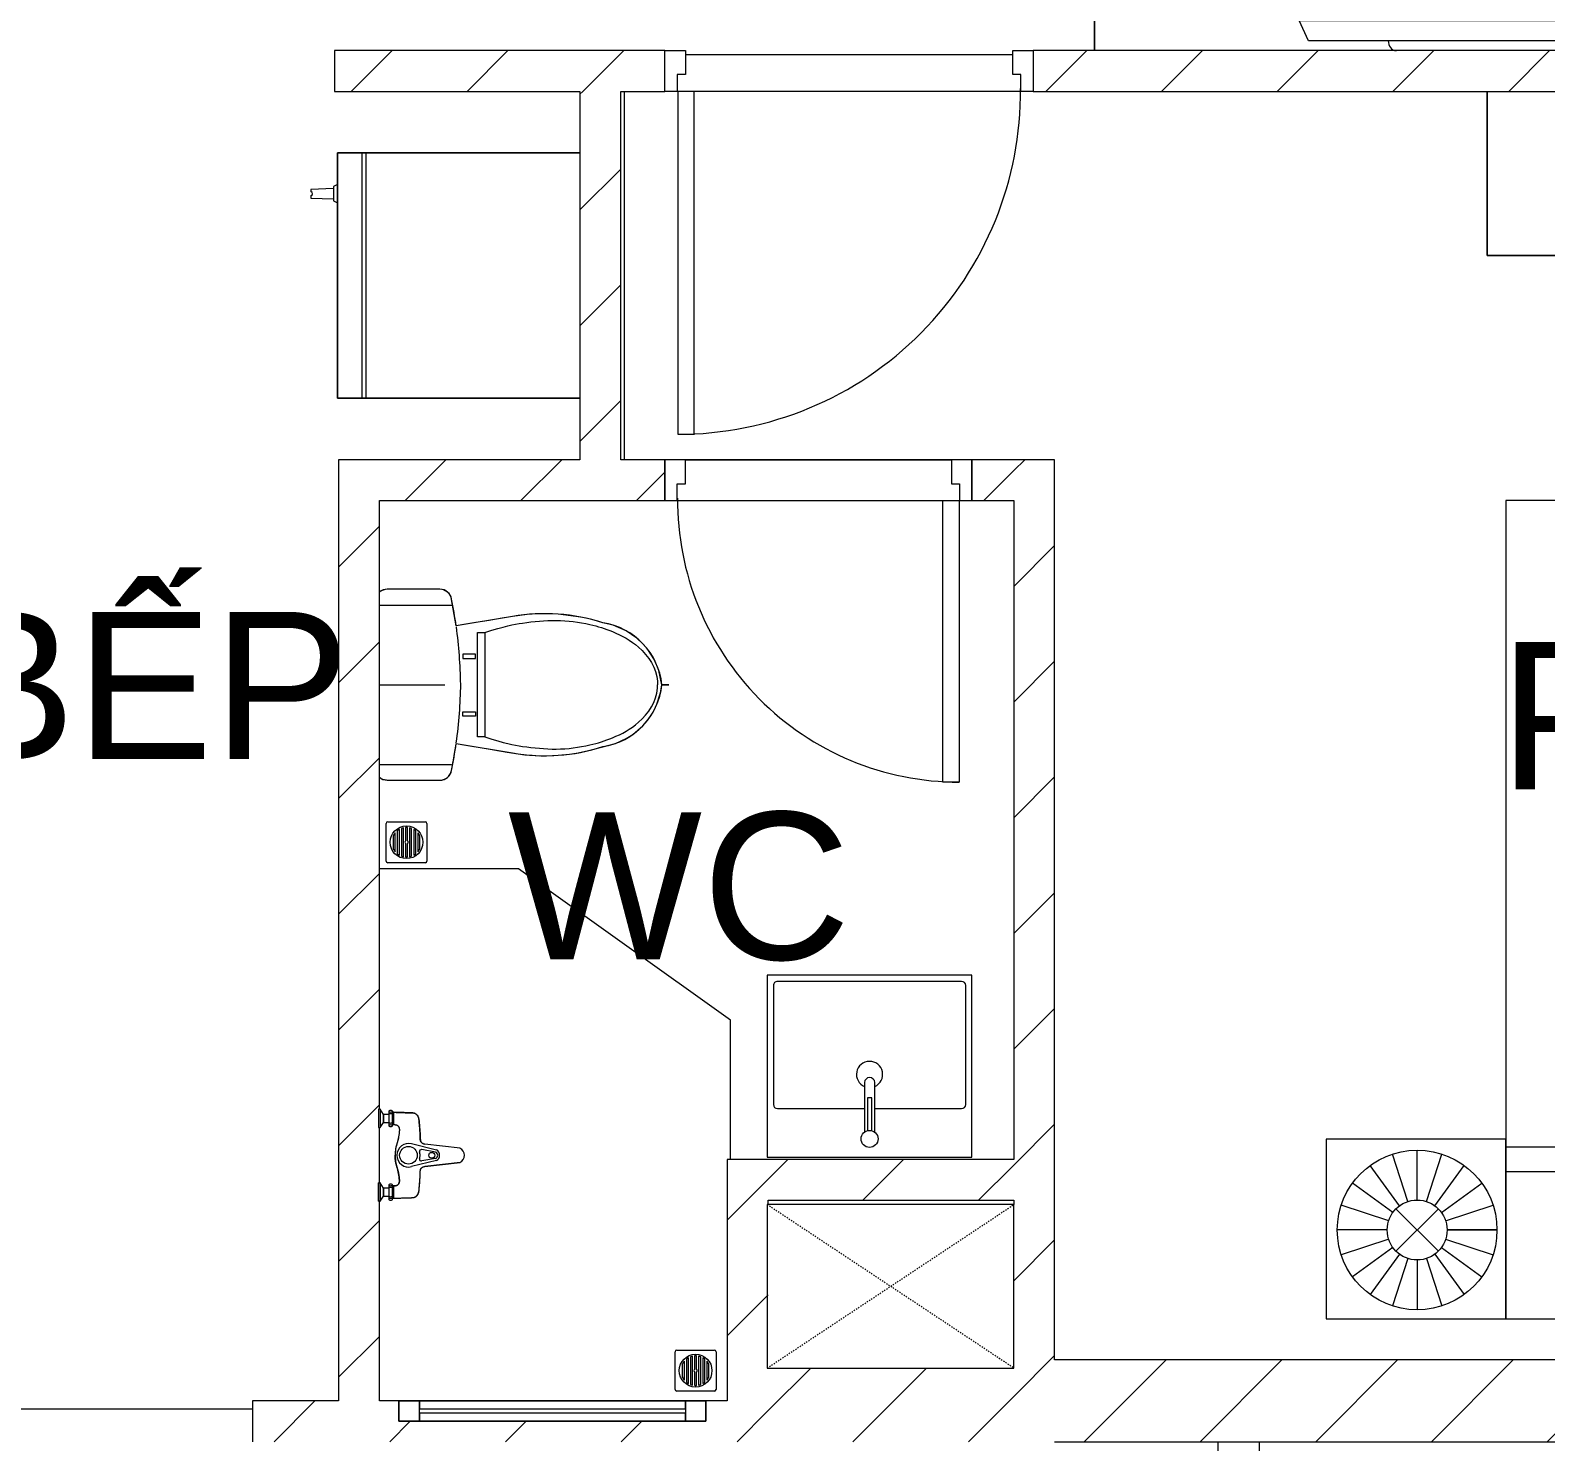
# Model space of a CAD drawing. Header units: millimetres. Extents: x -20144 to 117103, y -11426 to 48263.
# Drawn here: x 35097 to 38801, y 12500 to 15949 of the extents above; entities that cross this region are included whole.
import ezdxf

# ---------------------------------------------------------------- set-up
doc = ezdxf.new("R2010")
doc.units = ezdxf.units.MM
doc.linetypes.add('Dash', pattern=[6.35, 3.175, -3.175])
doc.linetypes.add('Dash_2_', pattern=[6.35, 3.175, -3.175])
for name, color, linetype, lineweight in [('A-DETL-GENF', 31, 'Continuous', 5), ('A-DETL-GENF-HDLN', 161, 'Dash_2_', 5), ('CHU', 181, 'Continuous', 5), ('CUA', 31, 'Continuous', 9), ('HATCH-TUONG', 152, 'Continuous', 9), ('NET-CAT', 3, 'Continuous', 9), ('NET-THAY', 2, 'Continuous', 15), ('THIET BI', 44, 'Continuous', 5), ('THIET-BI', 44, 'Continuous', 5)]:
    doc.layers.add(name, color=color, linetype=linetype, lineweight=lineweight)
doc.styles.add('Arial_4', font='arial.ttf', dxfattribs={"height": 360})
pattern_1 = [(45, (0, 0), (-141.4214, 141.4214), [])]

# ---------------------------------------------------------------- blocks, each defined once
blk = doc.blocks.new('X-GIUONG1 - X-GIUONG-5865-MẶT BẰNG TẦNG 5 ĐẾN TẦNG 22')
at = {"layer": 'THIET BI', "lineweight": 9}
for p, q in [((-800, 0), (-1239, 0)), ((-1239, 0), (-1239, -439)), ((-1239, 0), (-800, 0)), ((-1239, -439), (-1239, 0)), ((-1039.2, -147.8), (-1076.9, -31.8)), ((-1016.6, -144.2), (-1016.6, -22.2)), ((-993.9, -147.8), (-956.3, -31.8)), ((-800, -439), (-800, 0)), ((800, 0), (-800, 0)), ((-800, 0), (-800, -2000)), ((800, 0), (-800, 0)), ((-800, 0), (-800, -439)), ((-800, 0), (-800, -2000)), ((-550, -30), (-550, -410)), ((-30, -30), (-550, -30)), ((-30, -360), (-30, -30)), ((30, -30), (30, -360)), ((550, -30), (30, -30)), ((550, -360), (550, -30)), ((1239, 0), (800, 0)), ((800, 0), (800, -439)), ((800, -2000), (800, 0)), ((1239, 0), (800, 0)), ((800, 0), (800, -439)), ((800, -2000), (800, 0)), ((993.9, -147.8), (956.3, -31.8)), ((1016.6, -144.2), (1016.6, -22.2)), ((1039.2, -147.8), (1076.9, -31.8)), ((1239, -439), (1239, 0)), ((1239, -439), (1239, 0)), ((-1059.6, -158.2), (-1131.2, -59.5)), ((-973.5, -158.2), (-901.9, -59.5)), ((973.5, -158.2), (901.9, -59.5)), ((1059.6, -158.2), (1131.2, -59.5)), ((-1075.8, -174.4), (-1174.4, -102.7)), ((-957.4, -174.4), (-858.7, -102.7)), ((957.4, -174.4), (858.7, -102.7)), ((1075.8, -174.4), (1174.4, -102.7)), ((-1086.1, -194.8), (-1202.1, -157.1)), ((-1068.3, -269.1), (-964.8, -165.6)), ((-1068.3, -165.6), (-964.8, -269.1)), ((-947, -194.8), (-831, -157.1)), ((947, -194.8), (831, -157.1)), ((1068.3, -269.1), (964.8, -165.6)), ((1068.3, -165.6), (964.8, -269.1)), ((1086.1, -194.8), (1202.1, -157.1)), ((-1089.7, -217.4), (-1211.7, -217.4)), ((-943.4, -217.4), (-821.4, -217.4)), ((-821.4, -217.4), (-943.4, -217.4)), ((943.4, -217.4), (821.4, -217.4)), ((821.4, -217.4), (943.4, -217.4)), ((1089.7, -217.4), (1211.7, -217.4)), ((-1086.1, -240), (-1202.1, -277.7)), ((-947, -240), (-831, -277.7)), ((947, -240), (831, -277.7)), ((1086.1, -240), (1202.1, -277.7)), ((-1075.8, -260.4), (-1174.4, -332.1)), ((-1059.6, -276.6), (-1131.2, -375.2)), ((-1039.2, -287), (-1076.9, -402.9)), ((-1016.6, -290.5), (-1016.6, -412.5)), ((-993.9, -287), (-956.3, -402.9)), ((-973.5, -276.6), (-901.9, -375.2)), ((-957.4, -260.4), (-858.7, -332.1)), ((957.4, -260.4), (858.7, -332.1)), ((973.5, -276.6), (901.9, -375.2)), ((993.9, -287), (956.3, -402.9)), ((1016.6, -290.5), (1016.6, -412.5)), ((1039.2, -287), (1076.9, -402.9)), ((1059.6, -276.6), (1131.2, -375.2)), ((1075.8, -260.4), (1174.4, -332.1)), ((-370, -360), (-800, -740)), ((-370, -740), (-370, -360)), ((800, -360), (-370, -360)), ((-1239, -439), (-800, -439)), ((-800, -439), (-1239, -439)), ((-550, -410), (-420, -410)), ((-370, -420), (800, -420)), ((800, -439), (1239, -439)), ((800, -439), (1239, -439)), ((-800, -740), (-370, -740)), ((-800, -2000), (800, -2000)), ((-800, -2000), (800, -2000))]:
    blk.add_line(p, q, dxfattribs=at)
for centre, radius in [((-1016.6, -217.4), 195.1), ((1016.6, -217.4), 195.1), ((-1016.6, -217.4), 73.2), ((1016.6, -217.4), 73.2)]:
    blk.add_circle(centre, radius, dxfattribs=at)
blk = doc.blocks.new('X-LA1 - X-LA-195816-MẶT BẰNG TẦNG 5 ĐẾN TẦNG 22')
at = {"layer": 'THIET-BI', "lineweight": 9}
for p, q in [((250, -5), (-250, -5)), ((-250, -5), (-250, -450)), ((-250, -5), (-250, -450)), ((250, -5), (-250, -5)), ((250, -450), (250, -5)), ((250, -450), (250, -5)), ((-12.7, -66.5), (-12.7, -187.5)), ((-5.2, -70.1), (-5.2, -150)), ((5.2, -150), (5.2, -70.1)), ((12.3, -187.5), (12.3, -66.8)), ((-235, -134), (-235, -425)), ((-12.7, -124), (-225, -124)), ((225, -124), (12.3, -124)), ((235, -425), (235, -134)), ((-5.2, -150), (5.2, -150)), ((-225, -435), (225, -435)), ((-250, -450), (250, -450)), ((-250, -450), (250, -450))]:
    blk.add_line(p, q, dxfattribs=at)
blk.add_circle((0, -50), 20.8, dxfattribs=at)
for centre, radius, start, end in [((-225, -134), 10, 90, 180), ((225, -134), 10, 0, 90), ((0, -207.6), 32, 113.4242, 67.4481), ((-0.2, -187.5), 12.5, 180, 360), ((-225, -425), 10, 180, 270), ((225, -425), 10, 270, 0)]:
    blk.add_arc(centre, radius, start, end, dxfattribs=at)
blk = doc.blocks.new('X-SEN - X-SEN-5806-MẶT BẰNG TẦNG 5 ĐẾN TẦNG 22')
at = {"layer": 'THIET-BI', "lineweight": 9}
for p, q in [((-67.5, 0), (-112.5, 0)), ((-112.5, 0), (-112.5, -3.8)), ((-112.5, 0), (-67.5, 0)), ((-112.5, -3.8), (-112.5, 0)), ((-67.5, -3.8), (-67.5, 0)), ((-67.5, 0), (-67.5, -3.8)), ((112.5, 0), (67.5, 0)), ((67.5, 0), (67.5, -3.8)), ((67.5, 0), (67.5, -3.8)), ((112.5, 0), (67.5, 0)), ((112.5, -3.8), (112.5, 0)), ((112.5, -3.8), (112.5, 0)), ((-112.5, -3.8), (-99.9, -12.6)), ((-67.5, -3.8), (-112.5, -3.8)), ((-112.5, -3.8), (-99.9, -12.6)), ((-99.9, -25.3), (-107.2, -25.3)), ((-72.8, -25.3), (-107.2, -25.3)), ((-107.2, -34.3), (-105.1, -34.3)), ((-107.2, -34.3), (-72.8, -34.3)), ((-105.1, -34.3), (-105.1, -37.2)), ((-105.1, -34.3), (-105.1, -37.2)), ((-74.9, -34.3), (-105.1, -34.3)), ((-99.9, -12.6), (-99.9, -25.3)), ((-99.9, -12.6), (-80.1, -12.6)), ((-80.1, -12.6), (-99.9, -12.6)), ((-99.9, -12.6), (-99.9, -25.3)), ((-80.1, -12.6), (-67.5, -3.8)), ((-80.1, -12.6), (-67.5, -3.8)), ((-80.1, -25.3), (-80.1, -12.6)), ((-80.1, -25.3), (-80.1, -12.6)), ((-72.8, -25.3), (-80.1, -25.3)), ((-74.9, -37.2), (-74.9, -34.3)), ((-74.9, -34.3), (-72.8, -34.3)), ((-74.9, -37.2), (-74.9, -34.3)), ((67.5, -3.8), (80.1, -12.6)), ((112.5, -3.8), (67.5, -3.8)), ((67.5, -3.8), (80.1, -12.6)), ((80.1, -25.3), (72.8, -25.3)), ((107.2, -25.3), (72.8, -25.3)), ((72.8, -34.3), (74.9, -34.3)), ((72.8, -34.3), (107.2, -34.3)), ((74.9, -34.3), (74.9, -37.2)), ((74.9, -34.3), (74.9, -37.2)), ((105.1, -34.3), (74.9, -34.3)), ((80.1, -12.6), (80.1, -25.3)), ((99.9, -12.6), (80.1, -12.6)), ((80.1, -12.6), (99.9, -12.6)), ((99.9, -12.6), (80.1, -12.6)), ((80.1, -12.6), (80.1, -25.3)), ((99.9, -12.6), (112.5, -3.8)), ((99.9, -12.6), (112.5, -3.8)), ((99.9, -25.3), (99.9, -12.6)), ((99.9, -25.3), (99.9, -12.6)), ((107.2, -25.3), (99.9, -25.3)), ((105.1, -37.2), (105.1, -34.3)), ((105.1, -34.3), (107.2, -34.3)), ((105.1, -37.2), (105.1, -34.3)), ((-105.1, -37.2), (-74.9, -37.2)), ((74.9, -37.2), (105.1, -37.2)), ((-12.9, -141.7), (-27.6, -80.8)), ((-7.7, -139.6), (-13.8, -105.5)), ((7.7, -139.6), (13.8, -105.5)), ((12.9, -141.7), (27.6, -80.8)), ((-27.3, -113.1), (-17.5, -199.2)), ((-17.5, -199.2), (-27.3, -113.1)), ((17.5, -199.2), (27.3, -113.1)), ((17.5, -199.2), (27.3, -113.1))]:
    blk.add_line(p, q, dxfattribs=at)
for centre, radius in [((0, -73.2), 21.5), ((0, -130.1), 7.2)]:
    blk.add_circle(centre, radius, dxfattribs=at)
for centre, radius, start, end in [((-102.9, -29.8), 6.9, 148.0246, 211.9754), ((-102.9, -29.8), 6.9, 148.0246, 211.9754), ((-107.2, -27.1), 1.8, 90, 148.0246), ((-107.2, -27.1), 1.8, 90, 148.0246), ((-107.2, -32.5), 1.8, 211.9754, 270), ((-107.2, -32.5), 1.8, 211.9754, 270), ((-112.5, -29.8), 6.9, 319.2845, 40.7155), ((-94.4, -29.8), 6.9, 139.2845, 220.7155), ((-85.4, -29.8), 6.9, 319.2845, 40.7155), ((-67.5, -29.8), 6.9, 139.2845, 220.7155), ((-72.8, -27.1), 1.8, 31.9754, 90), ((-72.8, -27.1), 1.8, 31.9754, 90), ((-72.8, -32.5), 1.8, 270, 328.0246), ((-72.8, -32.5), 1.8, 270, 328.0246), ((-77.1, -29.8), 6.9, 328.0246, 31.9754), ((-77.1, -29.8), 6.9, 328.0246, 31.9754), ((77.1, -29.8), 6.9, 148.0246, 211.9754), ((77.1, -29.8), 6.9, 148.0246, 211.9754), ((72.8, -27.1), 1.8, 90, 148.0246), ((72.8, -27.1), 1.8, 90, 148.0246), ((72.8, -32.5), 1.8, 211.9754, 270), ((72.8, -32.5), 1.8, 211.9754, 270), ((67.5, -29.8), 6.9, 319.2845, 40.7155), ((85.6, -29.8), 6.9, 139.2845, 220.7155), ((94.6, -29.8), 6.9, 319.2845, 40.7155), ((112.5, -29.8), 6.9, 139.2845, 220.7155), ((107.2, -27.1), 1.8, 31.9754, 90), ((107.2, -27.1), 1.8, 31.9754, 90), ((107.2, -32.5), 1.8, 270, 328.0246), ((107.2, -32.5), 1.8, 270, 328.0246), ((102.9, -29.8), 6.9, 328.0246, 31.9754), ((102.9, -29.8), 6.9, 328.0246, 31.9754), ((-0.4, -73.2), 28.3, 89.2517, 195.6693), ((0.4, -73.2), 28.3, 344.3307, 90.7483), ((-9.4, -104.7), 4.5, 74.0703, 190.1556), ((-0.4, -73.2), 28.3, 254.0703, 270.7483), ((0.4, -73.2), 28.3, 269.2517, 285.9297), ((9.4, -104.7), 4.5, 349.8444, 105.9297), ((0, -134.7), 14.7, 208.4144, 331.5856), ((0, -136.6), 8.24, 201.1294, 338.8706), ((0, -191), 19.3, 205.0481, 334.9519), ((0, -191), 19.3, 205.0481, 334.9519)]:
    blk.add_arc(centre, radius, start, end, dxfattribs=at)
for points, knots in [([(-105.1, -37.2), (-105.1, -39.1), (-104.9, -42.9), (-104.7, -48.5), (-104.5, -54.2), (-104.2, -61.7), (-103.9, -68.4), (-103.8, -73.6), (-103.7, -75.5), (-103.7, -76.7), (-103.6, -77.6), (-103.6, -78.6), (-103.6, -79.8), (-103.6, -81), (-103.5, -81.8), (-103.5, -82.3), (-103.5, -82.6), (-103.4, -83), (-103.4, -83.5), (-103.3, -84.3), (-103.2, -85.5), (-103.1, -86.6), (-102.8, -87.6), (-102.6, -88.2), (-102.3, -88.9), (-101.9, -89.7), (-101.3, -90.8), (-100.6, -91.7), (-100, -92.5), (-99, -93.6), (-97.8, -94.7), (-96.2, -95.8), (-95, -96.6), (-93.7, -97.2), (-92.4, -97.7), (-91.2, -98.1), (-90.3, -98.4), (-89.6, -98.5), (-88.9, -98.7), (-88, -98.8), (-86.8, -99), (-85.6, -99.1), (-84.7, -99.1), (-84, -99.2), (-83.3, -99.3), (-82.3, -99.4), (-81.2, -99.5), (-79.7, -99.6), (-77.9, -99.8), (-75.5, -100), (-72.8, -100.2), (-70, -100.5), (-66.3, -100.8), (-61.6, -101.2), (-56, -101.5), (-51.7, -101.8), (-48.8, -101.9), (-47.3, -101.9), (-46.1, -101.9), (-45.1, -102), (-44.4, -102), (-43.6, -102), (-42.6, -102), (-41.4, -102), (-40.1, -102), (-39.3, -102.1), (-38.8, -102.1), (-38.5, -102.2), (-38.1, -102.2), (-37.6, -102.3), (-36.8, -102.4), (-35.6, -102.6), (-34.3, -103), (-33.2, -103.5), (-32.5, -104), (-31.7, -104.6), (-30.5, -105.7), (-29, -107.6), (-27.9, -110.1), (-27.4, -112), (-27.3, -113.1)], [0, 0, 0, 0, 0.041667, 0.083333, 0.125, 0.166667, 0.25, 0.270833, 0.28125, 0.291667, 0.296875, 0.302083, 0.3125, 0.322917, 0.328125, 0.330729, 0.333333, 0.335938, 0.338542, 0.34375, 0.354167, 0.364583, 0.369792, 0.375, 0.380208, 0.385417, 0.395833, 0.40625, 0.411458, 0.416667, 0.4375, 0.447917, 0.458333, 0.46875, 0.479167, 0.489583, 0.494792, 0.5, 0.505208, 0.510417, 0.520833, 0.53125, 0.536458, 0.541667, 0.546875, 0.552083, 0.5625, 0.572917, 0.583333, 0.604167, 0.625, 0.645833, 0.666667, 0.708333, 0.75, 0.791667, 0.802083, 0.8125, 0.822917, 0.828125, 0.833333, 0.838542, 0.84375, 0.854167, 0.864583, 0.869792, 0.872396, 0.875, 0.877604, 0.880208, 0.885417, 0.895833, 0.90625, 0.916667, 0.921875, 0.927083, 0.9375, 0.958333, 0.979167, 1, 1, 1, 1]), ([(-105.1, -37.2), (-104.5, -52.3), (-103.9, -68.7), (-103.3, -87.5), (-99.6, -93.9), (-92.4, -98.5), (-72.6, -100.1), (-54, -102.2), (-33.9, -102), (-28.7, -107.4), (-27.8, -111), (-27.3, -113.1)], [0, 0, 0, 0, 45.441328, 49.333631, 56.110562, 66.562664, 73.682324, 114.966912, 125.570438, 129.900151, 136.284558, 136.284558, 136.284558, 136.284558]), ([(0, -41), (-2, -40.9), (-5.6, -40.9), (-10.3, -41.2), (-14.4, -41.6), (-18, -42.2), (-21.2, -42.9), (-24.2, -43.7), (-27.1, -44.6), (-30, -45.4), (-32.9, -46.3), (-35.8, -47.2), (-38.8, -47.9), (-41.8, -48.6), (-45.1, -49.2), (-48.4, -49.8), (-51.8, -50.2), (-54.8, -50.5), (-56.9, -50.7), (-58.1, -50.8), (-59, -50.9), (-59.9, -51), (-60.8, -51), (-61.7, -51), (-62.4, -51), (-63, -51), (-63.6, -51), (-64.4, -50.9), (-65.1, -50.8), (-65.7, -50.7), (-66.1, -50.6), (-66.5, -50.5), (-67.1, -50.4), (-68.1, -50.1), (-69.1, -49.6), (-70.1, -49), (-71.1, -48.3), (-72, -47.4), (-72.8, -46.6), (-73.3, -45.8), (-73.8, -45.1), (-74.1, -44.3), (-74.4, -43.5), (-74.6, -42.6), (-74.7, -41.9), (-74.8, -41.3), (-74.8, -40.9), (-74.9, -40.4), (-74.9, -39.8), (-74.9, -38.8), (-74.9, -37.9), (-74.9, -37.2)], [0, 0, 0, 0, 0.041667, 0.083333, 0.125, 0.166667, 0.208333, 0.25, 0.291667, 0.333333, 0.375, 0.416667, 0.458333, 0.5, 0.541667, 0.583333, 0.625, 0.666667, 0.6875, 0.697917, 0.708333, 0.71875, 0.729167, 0.739583, 0.75, 0.755208, 0.760417, 0.770833, 0.78125, 0.786458, 0.791667, 0.796875, 0.802083, 0.8125, 0.833333, 0.84375, 0.854167, 0.875, 0.885417, 0.895833, 0.90625, 0.916667, 0.927083, 0.9375, 0.947917, 0.953125, 0.958333, 0.963542, 0.96875, 0.979167, 1, 1, 1, 1]), ([(-74.9, -37.2), (-74.9, -39.9), (-75, -44.9), (-67.9, -51.6), (-55.3, -50.7), (-39.4, -48.7), (-24.4, -43.4), (-11.8, -40.7), (0, -41)], [0, 0, 0, 0, 8.475038, 15.961674, 29.255673, 47.963091, 70.422589, 93.837243, 93.837243, 93.837243, 93.837243]), ([(74.9, -37.2), (74.9, -37.9), (74.9, -38.8), (74.9, -39.8), (74.9, -40.4), (74.8, -40.9), (74.8, -41.3), (74.7, -41.9), (74.6, -42.6), (74.4, -43.3), (74.3, -43.9), (74.1, -44.4), (73.8, -45.1), (73.3, -45.8), (72.8, -46.6), (72, -47.4), (71.1, -48.3), (70.1, -49), (69.1, -49.6), (68.1, -50.1), (67.1, -50.4), (66.5, -50.5), (66.1, -50.6), (65.7, -50.7), (65.1, -50.8), (64.4, -50.9), (63.5, -51), (62.7, -51), (62.1, -51), (61.5, -51), (60.8, -51), (59.9, -51), (59, -50.9), (58.1, -50.8), (56.9, -50.7), (54.8, -50.5), (51.8, -50.2), (47.2, -49.6), (41.8, -48.7), (36.8, -47.4), (32.9, -46.3), (30, -45.4), (27.1, -44.6), (24.2, -43.7), (21.2, -42.9), (18, -42.2), (14.4, -41.6), (10.3, -41.2), (5.6, -40.9), (2, -40.9), (0, -41)], [0, 0, 0, 0, 0.020833, 0.03125, 0.036458, 0.041667, 0.046875, 0.052083, 0.0625, 0.072917, 0.078125, 0.083333, 0.09375, 0.104167, 0.114583, 0.125, 0.145833, 0.15625, 0.166667, 0.1875, 0.197917, 0.203125, 0.208333, 0.213542, 0.21875, 0.229167, 0.239583, 0.25, 0.255208, 0.260417, 0.270833, 0.28125, 0.291667, 0.302083, 0.3125, 0.333333, 0.375, 0.416667, 0.5, 0.583333, 0.625, 0.666667, 0.708333, 0.75, 0.791667, 0.833333, 0.875, 0.916667, 0.958333, 1, 1, 1, 1]), ([(74.9, -37.2), (74.9, -39.9), (75, -44.9), (67.9, -51.6), (55.3, -50.7), (39.4, -48.7), (24.4, -43.4), (11.8, -40.7), (0, -41)], [0, 0, 0, 0, 8.475038, 15.961674, 29.255673, 47.963091, 70.422589, 93.837243, 93.837243, 93.837243, 93.837243]), ([(27.3, -113.1), (27.4, -112), (27.9, -110.1), (29, -107.6), (30.5, -105.7), (31.7, -104.6), (32.5, -104), (33.2, -103.5), (34.3, -103), (35.6, -102.6), (36.8, -102.4), (37.6, -102.3), (38.1, -102.2), (38.5, -102.2), (38.8, -102.1), (39.3, -102.1), (40.1, -102), (41.4, -102), (42.6, -102), (43.6, -102), (44.4, -102), (45.1, -102), (46.1, -101.9), (47.3, -101.9), (48.8, -101.9), (51.7, -101.8), (57.9, -101.4), (65.3, -100.9), (72.8, -100.2), (76.9, -99.8), (79.7, -99.6), (81.2, -99.5), (82.3, -99.4), (83.3, -99.3), (84, -99.2), (84.7, -99.1), (85.6, -99.1), (86.8, -99), (88, -98.8), (88.9, -98.7), (89.6, -98.5), (90.3, -98.4), (91.2, -98.1), (92.4, -97.7), (93.7, -97.2), (95, -96.6), (96.2, -95.8), (97.8, -94.7), (99.2, -93.4), (100.4, -91.9), (101.3, -90.8), (101.9, -89.7), (102.3, -88.9), (102.6, -88.2), (102.8, -87.6), (103.1, -86.6), (103.2, -85.5), (103.3, -84.3), (103.4, -83.5), (103.4, -83), (103.5, -82.6), (103.5, -82.3), (103.5, -81.8), (103.6, -81), (103.6, -79.8), (103.6, -78.6), (103.6, -77.6), (103.7, -76.7), (103.7, -75.5), (103.8, -73.6), (103.9, -70.3), (104.1, -65.5), (104.5, -54.2), (104.8, -44.8), (105.1, -37.2)], [0, 0, 0, 0, 0.020833, 0.041667, 0.0625, 0.072917, 0.078125, 0.083333, 0.09375, 0.104167, 0.114583, 0.119792, 0.122396, 0.125, 0.127604, 0.130208, 0.135417, 0.145833, 0.15625, 0.161458, 0.166667, 0.171875, 0.177083, 0.1875, 0.197917, 0.208333, 0.25, 0.333333, 0.375, 0.416667, 0.427083, 0.4375, 0.447917, 0.453125, 0.458333, 0.463542, 0.46875, 0.479167, 0.489583, 0.494792, 0.5, 0.505208, 0.510417, 0.520833, 0.53125, 0.541667, 0.552083, 0.5625, 0.583333, 0.59375, 0.604167, 0.614583, 0.619792, 0.625, 0.630208, 0.635417, 0.645833, 0.65625, 0.661458, 0.664062, 0.666667, 0.669271, 0.671875, 0.677083, 0.6875, 0.697917, 0.703125, 0.708333, 0.71875, 0.729167, 0.75, 0.791667, 0.833333, 1, 1, 1, 1]), ([(105.1, -37.2), (104.5, -52.3), (103.9, -68.7), (103.3, -87.5), (99.6, -93.9), (92.4, -98.5), (72.6, -100.1), (54, -102.2), (33.9, -102), (28.7, -107.4), (27.8, -111), (27.3, -113.1)], [0, 0, 0, 0, 45.441328, 49.333631, 56.110562, 66.562664, 73.682324, 114.966912, 125.570438, 129.900151, 136.284558, 136.284558, 136.284558, 136.284558])]:
    blk.add_open_spline(points, degree=3, knots=knots, dxfattribs=at)
blk = doc.blocks.new('X-PHEU - X-PHEU-5809-MẶT BẰNG TẦNG 5 ĐẾN TẦNG 22')
at = {"layer": 'THIET-BI', "lineweight": 9}
for p, q in [((25, 29), (25, 121)), ((29, 125), (121, 125)), ((125, 121), (125, 29)), ((42.5, 90.5), (42.5, 59.5)), ((47.5, 51.8), (47.5, 98.2)), ((52.5, 103.1), (52.5, 46.9)), ((57.5, 43.5), (57.5, 106.5)), ((62.5, 108.8), (62.5, 41.2)), ((67.5, 39.8), (67.5, 110.2)), ((72.5, 110.9), (72.5, 78.1)), ((77.5, 78.1), (77.5, 110.9)), ((82.5, 110.2), (82.5, 39.8)), ((87.5, 41.2), (87.5, 108.8)), ((92.5, 106.5), (92.5, 43.5)), ((97.5, 46.9), (97.5, 103.1)), ((102.5, 98.2), (102.5, 51.8)), ((107.5, 59.5), (107.5, 90.5)), ((72.5, 71.9), (72.5, 39.1)), ((77.5, 39.1), (77.5, 71.9)), ((121, 25), (29, 25))]:
    blk.add_line(p, q, dxfattribs=at)
blk.add_circle((75, 75), 40, dxfattribs=at)
for centre, radius, start, end in [((29, 121), 4, 90, 180), ((121, 121), 4, 0, 90), ((75, 75), 36, 139.8082, 154.5256), ((75, 75), 36, 119.0853, 128.6822), ((75, 75), 36, 102.0247, 110.3175), ((75, 75), 4, 128.6822, 231.3178), ((75, 75), 36, 90, 93.9821), ((75, 75), 36, 86.0179, 90), ((75, 75), 4, 308.6822, 51.3178), ((75, 75), 36, 69.6825, 77.9753), ((75, 75), 36, 51.3178, 60.9147), ((75, 75), 36, 25.4744, 40.1918), ((75, 75), 36, 205.4744, 220.1918), ((75, 75), 36, 231.3178, 240.9147), ((75, 75), 36, 249.6825, 257.9753), ((75, 75), 36, 266.0179, 270), ((75, 75), 36, 270, 273.9821), ((75, 75), 36, 282.0247, 290.3175), ((75, 75), 36, 299.0853, 308.6822), ((75, 75), 36, 319.8082, 334.5256), ((29, 29), 4, 180, 270), ((121, 29), 4, 270, 360)]:
    blk.add_arc(centre, radius, start, end, dxfattribs=at)
blk = doc.blocks.new('X-TV1 - X-TV-195820-MẶT BẰNG TẦNG 5 ĐẾN TẦNG 22')
at = {"layer": 'THIET BI', "lineweight": 9}
for p, q in [((2000, 400), (0, 400)), ((0, 400), (0, 1.4)), ((0, 400), (2000, 400)), ((0, 1.4), (0, 400)), ((2000, 1.3), (2000, 400)), ((2000, 400), (2000, 1.3)), ((500, 75), (1500, 75)), ((522.5, 25), (500, 75)), ((740, 100), (1260, 100)), ((1000, 100), (1000, 75)), ((1500, 75), (1477.5, 25)), ((1477.5, 25), (522.5, 25))]:
    blk.add_line(p, q, dxfattribs=at)
for centre, start_param, end_param in [((740, 75), 0, 1.570796), ((1260, 75), 4.712389, 6.283185), ((740, 25), 1.570796, 2.992895), ((1260, 25), 3.290291, 4.712389)]:
    blk.add_ellipse(centre, major_axis=(0, 25), ratio=0.9, start_param=start_param, end_param=end_param, dxfattribs=at)
blk = doc.blocks.new('X-TU LANH - X-TU LANH-V27-MẶT BẰNG TẦNG 5 ĐẾN TẦNG 22')
at = {"layer": 'THIET BI', "lineweight": 9}
for p, q in [((-300, -7.7), (-300, -600)), ((-300, -600), (-300, -7.7)), ((300, -600), (300, -7.7)), ((300, -7.7), (300, -600)), ((300, -530), (-300, -530)), ((300, -540), (-300, -540)), ((-300, -600), (300, -600)), ((300, -600), (-300, -600)), ((-222.5, -600), (-217.5, -610)), ((-217.5, -610), (-182.5, -610)), ((-212.5, -610), (-210.5, -665)), ((-189.5, -665), (-187.5, -610)), ((-182.5, -610), (-177.5, -600)), ((-210.5, -665), (-205.2, -665)), ((-194.8, -665), (-189.5, -665))]:
    blk.add_line(p, q, dxfattribs=at)
blk.add_arc((-200, -667.2), 5.66, 22.4018, 157.5982, dxfattribs=at)
blk = doc.blocks.new('X-TV1 - X-TV 4-195812-MẶT BẰNG TẦNG 5 ĐẾN TẦNG 22')
at = {"layer": 'THIET BI', "lineweight": 9}
for p, q in [((1600, 400), (0, 400)), ((0, 400), (0, 0)), ((0, 400), (1600, 400)), ((0, 0), (0, 400)), ((1600, 0), (1600, 400)), ((1600, 400), (1600, 0)), ((300, 75), (1300, 75)), ((322.5, 25), (300, 75)), ((540, 100), (1060, 100)), ((800, 100), (800, 75)), ((1300, 75), (1277.5, 25)), ((1277.5, 25), (322.5, 25)), ((0, 0), (1600, 0)), ((1060, 0), (540, 0))]:
    blk.add_line(p, q, dxfattribs=at)
for centre, start_param, end_param in [((540, 75), 0, 1.570796), ((1060, 75), 4.712389, 6.283185), ((540, 25), 1.570796, 3.141593), ((1060, 25), 3.141593, 4.712389)]:
    blk.add_ellipse(centre, major_axis=(0, 25), ratio=0.9, start_param=start_param, end_param=end_param, dxfattribs=at)
blk = doc.blocks.new('X-XI - X-XI-V28-MẶT BẰNG TẦNG 5 ĐẾN TẦNG 22')
at = {"layer": 'THIET-BI', "lineweight": 9}
for p, q in [((-230.6, -16.8), (-233.2, -33.2)), ((-233.2, -29), (-233.2, -157.9)), ((-233.2, -29), (-233.2, -157.9)), ((-233.2, -33.2), (-233.2, -45)), ((-227.9, -12.2), (-230.6, -16.8)), ((-194.6, -10), (-194.6, -185.7)), ((0, -10), (0, -169.7)), ((194.6, -10), (194.6, -186.1)), ((231.6, -19.3), (227.7, -12)), ((233.2, -29), (231.6, -19.3)), ((233.2, -157.9), (233.2, -29)), ((233.2, -157.9), (233.2, -29)), ((233.2, -157.9), (233.2, -29)), ((-233.2, -45), (-233.2, -157.9)), ((-233.2, -157.9), (-232.9, -162.1)), ((-232.9, -162.1), (-231, -169.1)), ((-231, -169.1), (-228, -174.5)), ((-228, -174.5), (-224.2, -178.9)), ((-224.2, -178.9), (-216.9, -183.9)), ((-216.9, -183.9), (-209.4, -186.4)), ((212.9, -185.5), (220.8, -181.7)), ((220.8, -181.7), (226.5, -176.5)), ((226.5, -176.5), (231.9, -166.7)), ((231.9, -166.7), (233.2, -157.9)), ((-209.4, -186.4), (-202.4, -187.7)), ((-202.4, -187.7), (-192, -189.7)), ((-192, -189.7), (-184.2, -191.1)), ((-184.2, -191.1), (-168, -193.8)), ((-168, -193.8), (-149.9, -196.6)), ((-143.8, -197.5), (-166.7, -335.2)), ((-143.8, -197.5), (-166.7, -335.2)), ((-147.8, -221.1), (-155.3, -266.3)), ((-149.9, -196.6), (-143.8, -197.5)), ((-143.8, -197.5), (-147.8, -221.1)), ((-76.6, -213.5), (-66.1, -213.5)), ((-76.6, -245), (-76.6, -213.5)), ((-66.1, -213.5), (-66.1, -245)), ((64, -213.5), (64, -245)), ((74.4, -213.5), (64, -213.5)), ((74.4, -245), (74.4, -213.5)), ((143.8, -197.5), (212.9, -185.5)), ((166.7, -335.2), (143.8, -197.5)), ((166.7, -335.2), (143.8, -197.5)), ((146.9, -216.1), (143.8, -197.5)), ((151.8, -245.3), (146.9, -216.1)), ((-127.7, -249.9), (127.7, -249.9)), ((-127.7, -267.8), (-127.7, -249.9)), ((-66.1, -245), (-76.6, -245)), ((64, -245), (74.4, -245)), ((127.7, -249.9), (127.7, -267.8)), ((157.2, -277.8), (151.8, -245.3)), ((-157.7, -280.9), (-161.5, -303.8)), ((-155.3, -266.3), (-157.7, -280.9)), ((-8.6, -267.8), (-127.7, -267.8)), ((127.7, -267.8), (-8.6, -267.8)), ((161.7, -304.9), (157.2, -277.8)), ((-164.6, -322), (-168.9, -349)), ((-161.5, -303.8), (-164.6, -322)), ((166.7, -335.2), (161.7, -304.9)), ((-171, -365.1), (-172.5, -383)), ((-168.9, -349), (-171, -365.1)), ((171.6, -371), (166.7, -335.2)), ((-172.5, -383), (-173.5, -402.2)), ((-173.5, -402.2), (-173.1, -436.1)), ((173.2, -395.8), (171.6, -371)), ((173.5, -426.5), (173.2, -395.8)), ((-173.1, -436.1), (-172.5, -446.5)), ((172.5, -446.5), (173.5, -426.5)), ((-172.5, -446.5), (-169.6, -474.8)), ((-169.6, -474.8), (-166.5, -495.3)), ((165.2, -502.3), (172.5, -446.5)), ((-166.5, -495.3), (-161.1, -520.9)), ((161.7, -518.5), (165.2, -502.3)), ((-161.1, -520.9), (-151.4, -555.9)), ((151.4, -555.9), (155.1, -543.7)), ((155.1, -543.7), (161.7, -518.5)), ((-151.4, -555.9), (-143.5, -587)), ((-143.5, -587), (-131.8, -612.8)), ((131.6, -613.2), (145.5, -581)), ((145.5, -581), (151.4, -555.9)), ((-131.8, -612.8), (-121.7, -628.9)), ((-121.7, -628.9), (-100.2, -653.8)), ((114.1, -638.9), (131.6, -613.2)), ((-100.2, -653.8), (-87.5, -664.8)), ((-87.5, -664.8), (-69.9, -676.9)), ((60.8, -681.9), (86, -665.9)), ((86, -665.9), (100.2, -653.8)), ((100.2, -653.8), (114.1, -638.9)), ((-69.9, -676.9), (-49.6, -687.2)), ((-49.6, -687.2), (-19.9, -696.9)), ((-19.9, -696.9), (0, -700.2)), ((0, -700.2), (34.6, -692.9)), ((0, -700.2), (0, -702.7)), ((0, -712.5), (0, -700.2)), ((0, -700.3), (0, -710.2)), ((0, -702.7), (0, -715.9)), ((34.6, -692.9), (60.8, -681.9)), ((0, -710.2), (0, -716.9)), ((0, -717.2), (0, -712.5)), ((0, -716.9), (0, -717.2))]:
    blk.add_line(p, q, dxfattribs=at)
for centre, radius, start, end in [((-204.3, -29), 29, 138.3245, 180), ((-204.3, -29), 29, 138.7835, 180), ((204.3, -29), 29, 0, 41.6755), ((204.3, -29), 29, 360, 41.2165), ((-204.3, -157.9), 29, 180, 259.8599), ((-204.3, -157.9), 29, 180, 259.8599), ((204.3, -157.9), 29, 280.1401, 360), ((204.3, -157.9), 29, 280.1401, 0), ((18.1, 960), 1168.8, 258.7762, 262.0348), ((18.1, 960), 1168.8, 258.7762, 262.0348), ((18.1, 960), 1168.8, 262.1447, 269.1633), ((-16, 957.7), 1166.4, 270.8375, 277.7683), ((-18.1, 960), 1168.8, 277.9652, 281.2238), ((-18.1, 960), 1168.8, 277.9652, 281.2238), ((287.1, -414.4), 460.7, 170.0941, 197.8856), ((287.1, -414.4), 460.7, 170.0941, 197.8856), ((-287.1, -414.4), 460.7, 342.1144, 9.9059), ((-287.1, -414.4), 460.7, 342.1144, 9.9059), ((18.2, -529.6), 171.6, 188.8267, 263.9098), ((18.2, -529.6), 171.6, 188.8267, 263.9098), ((-18.2, -529.6), 171.6, 276.0902, 351.1733), ((-18.2, -529.6), 171.6, 276.0902, 351.1733)]:
    blk.add_arc(centre, radius, start, end, dxfattribs=at)
for points in [[(-127.7, -267.8), (-143.4, -315.6), (-152.2, -364.8), (-160.3, -442.2), (-151, -516.8), (-129.6, -585.3), (-93.5, -652), (-37.5, -689.3), (-2.9, -689.4), (0, -689.4)], [(127.7, -267.8), (143.4, -315.6), (152.2, -364.8), (160.3, -442.2), (151, -516.8), (129.6, -585.3), (93.5, -652), (37.5, -689.3), (2.9, -689.4), (0, -689.4)]]:
    blk.add_open_spline(points, degree=3, knots=[12.724379, 12.724379, 12.724379, 12.724379, 75.096459, 151.912755, 228.70098, 282.501534, 351.034079, 439.49288, 447.51098, 447.51098, 447.51098, 447.51098], dxfattribs=at)
blk = doc.blocks.new('CUA PHONG NGU - Type 1-60226-MẶT BẰNG TẦNG 5 ĐẾN TẦNG 22')
at = {"layer": 'CUA'}
for p, q in [((-348.5, -52.3), (-348.5, 47.7)), ((-348.5, 47.7), (-298.5, 47.7)), ((-298.5, 47.7), (-298.5, -11.3)), ((501.5, 47.7), (551.5, 47.7)), ((501.5, -11.3), (501.5, 47.7)), ((551.5, 47.7), (551.5, -52.3)), ((-318.5, -11.3), (-318.5, -52.3)), ((-298.5, -11.3), (-318.5, -11.3)), ((521.5, -11.3), (501.5, -11.3)), ((521.5, -52.3), (521.5, -11.3)), ((-318.5, -52.3), (-348.5, -52.3)), ((-277.5, -52.3), (-317.5, -52.3)), ((-317.5, -52.3), (-317.5, -890.3)), ((-277.5, -890.3), (-277.5, -52.3)), ((551.5, -52.3), (521.5, -52.3)), ((-317.5, -890.3), (-277.5, -890.3))]:
    blk.add_line(p, q, dxfattribs=at)
blk.add_arc((-317.5, -52.3), 838, 270, 0.5, dxfattribs=at)
blk = doc.blocks.new('X-PHONG WC1 - X-PHONG WC-201134-MẶT BẰNG TẦNG 5 ĐẾN TẦNG 22')
at = {"layer": 'CUA'}
for p, q in [((-325, 50), (-375, 50)), ((-375, 50), (-375, 0)), ((-375, 50), (375, 50)), ((-375, 0), (-375, 50)), ((325, 50), (-325, 50)), ((-325, 50), (-325, 30)), ((-325, 0), (-325, 50)), ((325, 30), (325, 50)), ((375, 50), (325, 50)), ((325, 50), (325, 0)), ((375, 0), (375, 50)), ((375, 50), (375, 0)), ((-375, 0), (-325, 0)), ((375, 0), (-375, 0)), ((-325, 30), (325, 30)), ((325, 20), (-325, 20)), ((-325, 20), (-325, 0)), ((-325, 0), (325, 0)), ((325, 0), (325, 20)), ((325, 0), (375, 0))]:
    blk.add_line(p, q, dxfattribs=at)
blk = doc.blocks.new('CUA WC - Type 1-60205-MẶT BẰNG TẦNG 5 ĐẾN TẦNG 22')
at = {"layer": 'CUA'}
for p, q in [((-242.5, 740.3), (-202.5, 740.3)), ((-242.5, 52.3), (-242.5, 740.3)), ((-202.5, 740.3), (-202.5, 52.3)), ((-243.5, 52.3), (-273.5, 52.3)), ((-273.5, 52.3), (-273.5, -47.7)), ((-243.5, 11.3), (-243.5, 52.3)), ((-202.5, 52.3), (-242.5, 52.3)), ((476.5, 52.3), (446.5, 52.3)), ((446.5, 52.3), (446.5, 11.3)), ((476.5, -47.7), (476.5, 52.3)), ((-223.5, 11.3), (-243.5, 11.3)), ((-223.5, -47.7), (-223.5, 11.3)), ((446.5, 11.3), (426.5, 11.3)), ((426.5, 11.3), (426.5, -47.7)), ((-273.5, -47.7), (-223.5, -47.7)), ((426.5, -47.7), (476.5, -47.7))]:
    blk.add_line(p, q, dxfattribs=at)
blk.add_arc((-242.5, 52.3), 688, 359.5, 90, dxfattribs=at)
blk = doc.blocks.new('Family1 - Family1-190251-MẶT BẰNG TẦNG 5 ĐẾN TẦNG 22')
at = {"layer": 'A-DETL-GENF', "lineweight": 9}
for p, q in [((602.3, 400), (0, 400)), ((0, 400), (0, 0)), ((602.3, 0), (602.3, 400)), ((0, 0), (602.3, 0))]:
    blk.add_line(p, q, dxfattribs=at)
at = {"layer": 'A-DETL-GENF-HDLN', "linetype": 'Dash', "lineweight": 9}
for p, q in [((0, 400), (602.3, 0.8)), ((0, 0), (602.3, 399.2))]:
    blk.add_line(p, q, dxfattribs=at)

msp = doc.modelspace()

# ---------------------------------------------------------------- hatches: boundary and pattern name
at = {"layer": 'HATCH-TUONG'}
h = msp.add_hatch(dxfattribs=at)
h.set_pattern_fill('FP_2', color=256, style=0, pattern_type=2)
h.set_pattern_definition(pattern_1)
h.paths.add_polyline_path([(39700.5, 15799.9), (39700.5, 15899.9), (37548.2, 15899.9), (37548.2, 15799.9), (38781.2, 15799.9)], flags=0)
h.paths.add_polyline_path([(36440.5, 15799.9), (36648.2, 15799.9), (36648.2, 15899.9), (35840.5, 15899.9), (35840.5, 15799.9)], flags=0)
h = msp.add_hatch(dxfattribs=at)
h.set_pattern_fill('FP_2', color=256, style=0, pattern_type=2)
h.set_pattern_definition(pattern_1)
h.paths.add_polyline_path([(36540.5, 14899.9), (36540.5, 15799.9), (36440.5, 15799.9), (36440.5, 14899.9)], flags=0)
h = msp.add_hatch(dxfattribs=at)
h.set_pattern_fill('FP_2', color=256, style=0, pattern_type=2)
h.set_pattern_definition(pattern_1)
h.paths.add_polyline_path([(37500.5, 14799.9), (37500.5, 14899.9), (37398.2, 14899.9), (37398.2, 14799.9)], flags=0)
h.paths.add_polyline_path([(36648.2, 14799.9), (36648.2, 14899.9), (35850.5, 14899.9), (35850.5, 14799.9), (36133.6, 14799.9)], flags=0)
h = msp.add_hatch(dxfattribs=at)
h.set_pattern_fill('FP_2', color=256, style=0, pattern_type=2)
h.set_pattern_definition(pattern_1)
h.paths.add_polyline_path([(37500.5, 13089.9), (37600.5, 13089.9), (37600.5, 14899.9), (37500.5, 14899.9), (37500.5, 13189.9)], flags=0)
h = msp.add_hatch(dxfattribs=at)
h.set_pattern_fill('FP_2', color=256, style=0, pattern_type=2)
h.set_pattern_definition(pattern_1)
h.paths.add_polyline_path([(35950.5, 12599.9), (35950.5, 14799.9), (35850.5, 14799.9), (35850.5, 12599.9)], flags=0)
h = msp.add_hatch(dxfattribs=at)
h.set_pattern_fill('FP_2', color=256, style=0, pattern_type=2)
h.set_pattern_definition(pattern_1)
h.paths.add_polyline_path([(36800.5, 12599.9), (36900.5, 12599.9), (36900.5, 13189.9), (36800.5, 13189.9), (36800.5, 12679.9)], flags=0)
h = msp.add_hatch(dxfattribs=at)
h.set_pattern_fill('FP_2', color=256, style=0, pattern_type=2)
h.set_pattern_definition(pattern_1)
h.paths.add_polyline_path([(37500.5, 13089.9), (37500.5, 13189.9), (36900.5, 13189.9), (36900.5, 13089.9), (37016.1, 13089.9)], flags=0)
h = msp.add_hatch(dxfattribs=at)
h.set_pattern_fill('FP_2', color=256, style=0, pattern_type=2)
h.set_pattern_definition(pattern_1)
h.paths.add_polyline_path([(37600.5, 12499.9), (37600.5, 13089.9), (37500.5, 13089.9), (37500.5, 12499.9), (37520.5, 12499.9)], flags=0)
h = msp.add_hatch(dxfattribs=at)
h.set_pattern_fill('FP_2', color=256, style=0, pattern_type=2)
h.set_pattern_definition(pattern_1)
h.paths.add_polyline_path([(37500.5, 12499.9), (37500.5, 12679.9), (36900.5, 12679.9), (36900.5, 12499.9), (37420.5, 12499.9)], flags=0)
h = msp.add_hatch(dxfattribs=at)
h.set_pattern_fill('FP_2', color=256, style=0, pattern_type=2)
h.set_pattern_definition(pattern_1)
h.paths.add_polyline_path([(37600.5, 12499.9), (40800.5, 12499.9), (40800.5, 12699.9), (37600.5, 12699.9)], flags=0)
h = msp.add_hatch(dxfattribs=at)
h.set_pattern_fill('FP_2', color=256, style=0, pattern_type=2)
h.set_pattern_definition(pattern_1)
h.paths.add_polyline_path([(36900.5, 12499.9), (36900.5, 12599.9), (36748.1, 12599.9), (36748.1, 12549.9), (35998.1, 12549.9), (35998.1, 12599.9), (35640.5, 12599.9), (35640.5, 12499.9), (36574.8, 12499.9)], flags=0)
h.paths.add_polyline_path([(34740.5, 12499.9), (34840.5, 12499.9), (34840.5, 12599.9), (34240.5, 12599.9), (34240.5, 12499.9)], flags=0)
h = msp.add_hatch(dxfattribs=at)
h.set_pattern_fill('FP_2', color=256, style=0, pattern_type=2)
h.set_pattern_definition(pattern_1)
h.paths.add_polyline_path([(37520.5, 11499.9), (37520.5, 12499.9), (37420.5, 12499.9), (37420.5, 11499.9)], flags=0)

# ---------------------------------------------------------------- linework, layer by layer
at = {"layer": 'NET-CAT'}
for p, q in [((36648.2, 15899.9), (35840.5, 15899.9)), ((35840.5, 15899.9), (35840.5, 15799.9)), ((36648.2, 15799.9), (36648.2, 15899.9)), ((39700.5, 15899.9), (37548.2, 15899.9)), ((37548.2, 15899.9), (37548.2, 15799.9)), ((35840.5, 15799.9), (36440.5, 15799.9)), ((36440.5, 15799.9), (36440.5, 14899.9)), ((36540.5, 14899.9), (36540.5, 15799.9)), ((36540.5, 15799.9), (36648.2, 15799.9)), ((37548.2, 15799.9), (39700.5, 15799.9)), ((36440.5, 14899.9), (35850.5, 14899.9)), ((35850.5, 14899.9), (35850.5, 14799.9)), ((36648.2, 14899.9), (36540.5, 14899.9)), ((36648.2, 14799.9), (36648.2, 14899.9)), ((37500.5, 14899.9), (37398.2, 14899.9)), ((37398.2, 14899.9), (37398.2, 14799.9)), ((37600.5, 14899.9), (37500.5, 14899.9)), ((37600.5, 13089.9), (37600.5, 14899.9)), ((35850.5, 14799.9), (35850.5, 12599.9)), ((35950.5, 14799.9), (36648.2, 14799.9)), ((35950.5, 13312.4), (35950.5, 14799.9)), ((37398.2, 14799.9), (37500.5, 14799.9)), ((37500.5, 14799.9), (37500.5, 13189.9)), ((35950.5, 13132.4), (35950.5, 13267.4)), ((36900.5, 13189.9), (36800.5, 13189.9)), ((36800.5, 13189.9), (36800.5, 12599.9)), ((37500.5, 13189.9), (36900.5, 13189.9)), ((35950.5, 12599.9), (35950.5, 13087.4)), ((36900.5, 13079.9), (36900.5, 13089.9)), ((36900.5, 13089.9), (37500.5, 13089.9)), ((37500.5, 13089.9), (37500.5, 13079.9)), ((37600.5, 12699.9), (37600.5, 13089.9)), ((40800.5, 12699.9), (37600.5, 12699.9)), ((35850.5, 12599.9), (35640.5, 12599.9)), ((35640.5, 12599.9), (35640.5, 12499.9)), ((35998.1, 12599.9), (35950.5, 12599.9)), ((36800.5, 12599.9), (36748.1, 12599.9)), ((37600.5, 12499.9), (40800.5, 12499.9))]:
    msp.add_line(p, q, dxfattribs=at)
at = {"layer": 'NET-THAY', "lineweight": 9}
for p, q in [((36698.2, 15889.9), (37498.2, 15889.9)), ((36548.2, 15799.9), (36548.2, 14899.9)), ((37518.2, 15799.9), (36719.2, 15799.9)), ((36698.2, 14899.9), (37348.2, 14899.9)), ((37348.2, 14899.9), (36698.2, 14899.9)), ((36678.2, 14799.9), (37327.2, 14799.9)), ((36290.5, 13899.9), (35950.5, 13899.9)), ((36808.2, 13529.9), (36290.5, 13899.9)), ((36808.2, 13189.9), (36808.2, 13529.9)), ((34840.5, 12579.9), (35640.5, 12579.9)), ((38000.5, 11499.9), (38000.5, 12499.9)), ((38100.5, 12499.9), (38100.5, 11499.9))]:
    msp.add_line(p, q, dxfattribs=at)

# ---------------------------------------------------------------- block references
at = {"lineweight": 9}
for name, p in [('X-TV1 - X-TV-195820-MẶT BẰNG TẦNG 5 ĐẾN TẦNG 22', (37698.2, 15898.6)), ('CUA PHONG NGU - Type 1-60226-MẶT BẰNG TẦNG 5 ĐẾN TẦNG 22', (36996.8, 15852.2)), ('Family1 - Family1-190251-MẶT BẰNG TẦNG 5 ĐẾN TẦNG 22', (36898.2, 12679.9)), ('X-PHONG WC1 - X-PHONG WC-201134-MẶT BẰNG TẦNG 5 ĐẾN TẦNG 22', (36373.1, 12549.9))]:
    msp.add_blockref(name, p, dxfattribs=at)
for name, p, rotation in [('X-TV1 - X-TV 4-195812-MẶT BẰNG TẦNG 5 ĐẾN TẦNG 22', (40257.9, 15798.6), 180), ('X-TU LANH - X-TU LANH-V27-MẶT BẰNG TẦNG 5 ĐẾN TẦNG 22', (36448.2, 15349.9), 270), ('CUA WC - Type 1-60205-MẶT BẰNG TẦNG 5 ĐẾN TẦNG 22', (37124.7, 14852.2), 180), ('X-GIUONG1 - X-GIUONG-5865-MẶT BẰNG TẦNG 5 ĐẾN TẦNG 22', (39503, 12799.9), 180), ('X-XI - X-XI-V28-MẶT BẰNG TẦNG 5 ĐẾN TẦNG 22', (35940.5, 14349.9), 90), ('X-PHEU - X-PHEU-5809-MẶT BẰNG TẦNG 5 ĐẾN TẦNG 22', (36091.7, 14039.9), 180), ('X-LA1 - X-LA-195816-MẶT BẰNG TẦNG 5 ĐẾN TẦNG 22', (37148.2, 13189.9), 180), ('X-SEN - X-SEN-5806-MẶT BẰNG TẦNG 5 ĐẾN TẦNG 22', (35948.2, 13199.9), 90), ('X-PHEU - X-PHEU-5809-MẶT BẰNG TẦNG 5 ĐẾN TẦNG 22', (36798.1, 12748.6), 180)]:
    msp.add_blockref(name, p, dxfattribs=dict(at, rotation=rotation))

# ---------------------------------------------------------------- texts
at = {"layer": 'CHU', "color": 7, "lineweight": 30, "char_height": 360, "attachment_point": 1, "line_spacing_factor": 0.936439, "style": 'Arial_4'}
for s, insert, width in [('\\pt2540,5080,7620,10160,12700,15240,17780,20320,22860,25400,27940,30480,33020,35560,38100,40640,43180,45720,48260,50800,53340,55880,58420,60960,63500,66040,68580,71120,73660,76200,78740,81280;BẾP', (34872.5, 14528), 1016.06), ('\\pt2540,5080,7620,10160,12700,15240,17780,20320,22860,25400,27940,30480,33020,35560,38100,40640,43180,45720,48260,50800,53340,55880,58420,60960,63500,66040,68580,71120,73660,76200,78740,81280;P.NGỦ', (38686, 14454.3), 1589.74), ('\\pt2540.0016,5079.9996,7620.0012,10159.9992,12700.0008,15239.9988,17780.0004,20319.9984,22860,25400.0016,27939.9996,30480.0012,33019.9992,35560.0008,38099.9988,40640.0004,43179.9984,45720,48260.0016,50799.9996,53340.0012,55879.9992,58420.0008,60959.9988,63500.0004,66039.9984,68580,71120.0016,73659.9996,76200.0012,78739.9992,81280.0008;WC', (36264.3, 14038.4), 882.74)]:
    msp.add_mtext(s, dxfattribs=dict(at, insert=insert, width=width))

doc.saveas('drawing.dxf')
